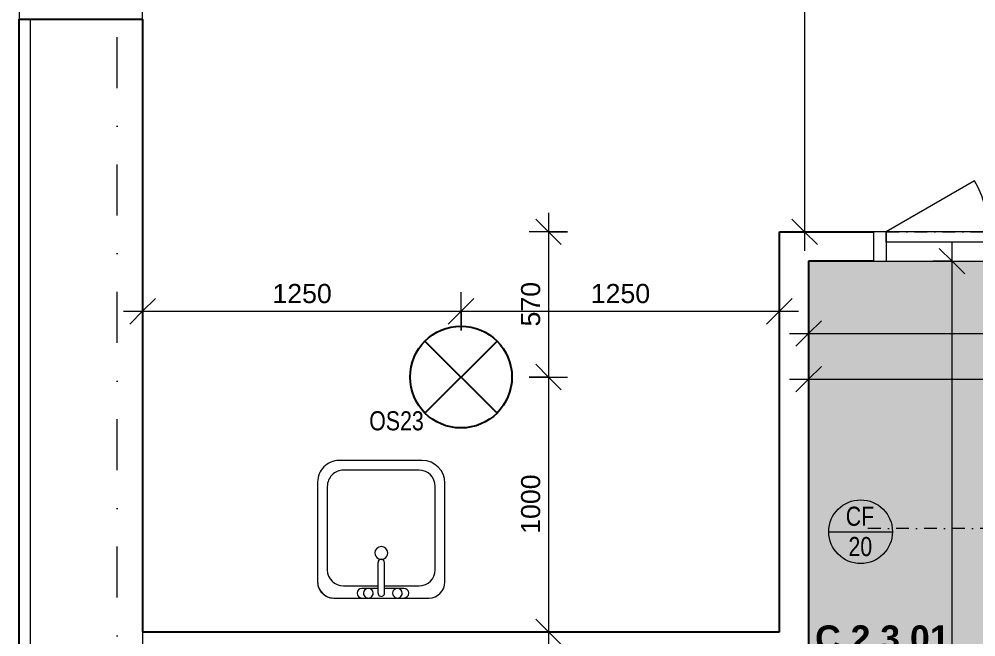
# Model space of a CAD drawing. Header units: millimetres. Extents: x -48130 to -1543, y -7799 to 13735.
# Drawn here: x -45320 to -41563, y 148 to 2573 of the extents above; entities that cross this region are included whole.
import ezdxf

# ---------------------------------------------------------------- set-up
doc = ezdxf.new("R2010")
doc.units = ezdxf.units.MM
for name, pattern in [('ABMV_DashDot_2_2mm-S0_6mm', [110, 50, -30, 0, -30]), ('HA_DashDot_10mm-S3mm', [500, 200, -150, 0, -150]), ('HA_DashDot_2_2mm-S0_6mm', [110, 50, -30, 0, -30])]:
    doc.linetypes.add(name, pattern=pattern)
for name, color, linetype, lineweight in [('-UNDERLAY_P-SANR-FIXT-OTLN', 9, 'Continuous', 9), ('A-____-____-DIMS', 9, 'Continuous', 5), ('A-____-____-DIMS-50', 9, 'Continuous', 5), ('A-AREA-____-IDEN', 9, 'Continuous', 9), ('A-CLNG-____-IDEN', 9, 'Continuous', 9), ('A-CLNG-____-PATT', 9, 'Continuous', 9), ('A-DETL-____-OTLN', 9, 'Continuous', 25), ('A-DOOR-____-MCUT', 9, 'HA_DashDot_2_2mm-S0_6mm', 9), ('A-DOOR-____-OTLN', 9, 'Continuous', 9), ('A-DOOR-FRAM-OTLN', 9, 'Continuous', 9), ('A-WALL-____-MCUT', 9, 'Continuous', 25), ('A-WALL-____-OTLN', 9, 'Continuous', 9), ('E-LITE-EQPM-IDEN', 9, 'Continuous', 9), ('E-LITE-EQPM-OTLN', 9, 'Continuous', 9), ('I-WALL-____-MCUT', 9, 'Continuous', 25), ('S-GRID-____-OTLN', 9, 'Continuous', 5)]:
    doc.layers.add(name, color=color, linetype=linetype, lineweight=lineweight)
doc.styles.add('Arial_1', font='arial.ttf', dxfattribs={"height": 75})
doc.styles.add('Arial_2', font='arial.ttf', dxfattribs={"width": 0.8, "height": 75})
doc.styles.add('Arial_B', font='arialbd.ttf', dxfattribs={"height": 100})
doc.dimstyles.new('Inner_Dimensions', dxfattribs={"dimscale": 304.8, "dimtxt": 76.519455, "dimasz": 0.328084, "dimexe": 0.246063, "dimexo": 0.0625, "dimgap": 0.032808, "dimtad": 1, "dimdec": 0, "dimzin": 0, "dimdsep": 46, "dimtxsty": 'Arial_1', "dimblk1": 'OBLIQUE', "dimblk2": 'OBLIQUE', "dimsah": 1, "dimcen": 0.09, "dimdle": 0.246063, "dimazin": 0, "dimtfac": 1, "dimtdec": 4, "dimtix": 1, "dimtmove": 0, "dimatfit": 3, "dimfxl": 0.246063, "dimfxlon": 1, "dimtvp": 1, "dimtolj": 1, "dimtzin": 0, "dimlwd": 9, "dimlwe": 9, "dimarcsym": 2})

# ---------------------------------------------------------------- blocks, each defined once
blk = doc.blocks.new('Skříňka se dřezem_ pravoúhlá - 500 x 440mm-1427235-DPS_2NP-C')
at = {"layer": '-UNDERLAY_P-SANR-FIXT-OTLN'}
for p, q in [((202.2, 180.1), (-170.8, 180.1)), ((202.2, 180.1), (-170.8, 180.1)), ((91.9, 180.1), (-73.2, 180.1)), ((3, 160.7), (3, 40.4)), ((28.4, 160.7), (28.4, 40.4)), ((-234.3, 116.6), (-234.3, -271)), ((-234.3, 116.6), (-234.3, -271)), ((3, 132.5), (-132.7, 132.5)), ((-73.2, 142), (3, 142)), ((28.4, 142), (91.9, 142)), ((164.1, 132.5), (28.4, 132.5)), ((265.7, -275.5), (265.7, 116.6)), ((265.7, -275.5), (265.7, 116.6)), ((-196.2, 69), (-196.2, -258.3)), ((227.6, -258.3), (227.6, 69)), ((-132.7, -321.8), (164.1, -321.8)), ((-145.4, -359.9), (181.3, -359.9)), ((-145.4, -359.9), (181.3, -359.9))]:
    blk.add_line(p, q, dxfattribs=at)
for centre, radius, start, end in [((-170.8, 116.6), 63.5, 90, 180), ((-170.8, 116.6), 63.5, 90, 180), ((-73.2, 161.1), 19, 90, 270), ((-47.8, 161.1), 19, 360, 180), ((-47.8, 161.1), 19, 180, 0), ((15.7, 160.7), 12.7, 360, 180), ((66.5, 161.1), 19, 360, 180), ((66.5, 161.1), 19, 180, 360), ((91.9, 161.1), 19, 270, 90), ((202.2, 116.6), 63.5, 0, 90), ((202.2, 116.6), 63.5, 360, 90), ((-132.7, 69), 63.5, 90, 180), ((164.1, 69), 63.5, 0, 90), ((15.7, 40.4), 12.7, 180, 0), ((15.7, 3.2), 25.4, 360, 180), ((15.7, 3.2), 25.4, 180, 0), ((-132.7, -258.3), 63.5, 180, 270), ((164.1, -258.3), 63.5, 270, 0), ((-145.4, -271), 88.9, 180, 270), ((-145.4, -271), 88.9, 180, 270), ((181.3, -275.5), 84.4, 270, 0), ((181.3, -275.5), 84.4, 270, 0)]:
    blk.add_arc(centre, radius, start, end, dxfattribs=at)
blk = doc.blocks.new('HA_DR_Double_Swing_Solid - In_BJ_1200x2100_800-1662813-DPS_2NP-C')
at = {"layer": 'A-DOOR-____-MCUT'}
for p, q in [((-600, 57.5), (600, 57.5)), ((-600, -57.5), (600, -57.5))]:
    blk.add_line(p, q, dxfattribs=at)
at = {"layer": 'A-DOOR-____-OTLN', "lineweight": 5}
for p, q in [((600, 857.5), (600, 57.5)), ((-253.6, 257.5), (-600, 57.5))]:
    blk.add_line(p, q, dxfattribs=at)
at = {"layer": 'A-DOOR-____-OTLN'}
for p, q in [((-107.5, 65.5), (-107.5, 115)), ((-107.5, 115), (-5, 115)), ((-5, 100), (-5, 115)), ((-92.5, 100), (-92.5, 65.5)), ((-5, 100), (-92.5, 100)), ((-200, 57.5), (-600, 57.5)), ((-600, 17.5), (-600, 57.5)), ((-200, 17.5), (-200, 57.5)), ((600, 57.5), (-200, 57.5)), ((-200, 57.5), (-200, 17.5)), ((-70, 65.5), (-130, 65.5)), ((-130, 57.5), (-130, 65.5)), ((-70, 57.5), (-70, 65.5)), ((600, 57.5), (600, 17.5)), ((-200, 17.5), (-600, 17.5)), ((600, 17.5), (-200, 17.5))]:
    blk.add_line(p, q, dxfattribs=at)
at = {"layer": 'A-DOOR-____-OTLN', "lineweight": 5}
for centre, radius, start, end in [((600, 57.5), 800, 90, 180), ((-600, 57.5), 400, 360, 30)]:
    blk.add_arc(centre, radius, start, end, dxfattribs=at)
at = {"layer": 'A-DOOR-____-OTLN'}
blk.add_open_spline([(-107.5, 115), (-107.5, 115), (-107.4, 114.9), (-106.9, 114.4), (-106.5, 114), (-106.1, 113.6), (-105.6, 113.1), (-105.2, 112.7), (-104.6, 112.1), (-103.9, 111.4), (-103.3, 110.8), (-102.9, 110.4), (-102.4, 109.9), (-101.9, 109.4), (-101.5, 109), (-101, 108.5), (-100.5, 108), (-100, 107.5), (-99.5, 107), (-99, 106.5), (-98.5, 106), (-98.1, 105.6), (-97.6, 105.1), (-97.1, 104.6), (-96.7, 104.2), (-96.2, 103.7), (-95.8, 103.3), (-95.3, 102.8), (-94.8, 102.3), (-94.4, 101.9), (-93.9, 101.4), (-93.5, 101), (-93.1, 100.6), (-92.6, 100.1), (-92.5, 100), (-92.5, 100)], degree=3, knots=[0, 0, 0, 0, 0.083333, 0.125, 0.166667, 0.208333, 0.229167, 0.25, 0.291667, 0.333333, 0.354167, 0.375, 0.395833, 0.416667, 0.4375, 0.458333, 0.479167, 0.5, 0.520833, 0.541667, 0.5625, 0.583333, 0.604167, 0.625, 0.645833, 0.666667, 0.6875, 0.708333, 0.75, 0.770833, 0.791667, 0.833333, 0.875, 0.916667, 1, 1, 1, 1], dxfattribs=at)
at = {"layer": 'A-DOOR-FRAM-OTLN'}
for p, q in [((-650, 57.5), (-650, -57.5)), ((-600, 57.5), (-650, 57.5)), ((-600, 57.5), (-600, -57.5)), ((600, -57.5), (600, 57.5)), ((600, 57.5), (650, 57.5)), ((650, 57.5), (650, -57.5)), ((-650, -57.5), (-600, -57.5)), ((-600, -57.5), (600, -57.5)), ((650, -57.5), (600, -57.5))]:
    blk.add_line(p, q, dxfattribs=at)
blk = doc.blocks.new('HA_LF_GenericSymbol - OS23_pokoje-1614891-DPS_2NP-C')
at = {"layer": 'E-LITE-EQPM-OTLN', "color": 11, "lineweight": 25}
for p, q in [((141.4, 141.4), (-141.4, -141.4)), ((-141.4, 141.4), (141.4, -141.4))]:
    blk.add_line(p, q, dxfattribs=at)
blk.add_circle((0, 0), 200, dxfattribs=at)
blk = doc.blocks.new('DIMBLOCK75-DPS_2NP-C')
at = {"layer": 'A-____-____-DIMS-50', "lineweight": 9, "transparency": 16777216}
for p, q in [((-44834.9, 1501.2), (-44834.9, 1351.2)), ((-44834.9, 1426.2), (-44834.9, 1501.2)), ((-44834.9, 1426.2), (-44784.9, 1476.2)), ((-43584.9, 1351.2), (-43584.9, 1501.2)), ((-43584.9, 1426.2), (-43534.9, 1476.2)), ((-44909.9, 1426.2), (-43584.9, 1426.2)), ((-44834.9, 1426.2), (-44884.9, 1376.2)), ((-43584.9, 1426.2), (-43634.9, 1376.2)), ((-43584.9, 1426.2), (-43584.9, 1351.2))]:
    blk.add_line(p, q, dxfattribs=at)
at = {"layer": 'A-____-____-DIMS-50', "color": 0, "lineweight": 9, "transparency": 16777216, "insert": (-44325.3, 1533.6), "char_height": 75, "width": 276.883, "attachment_point": 1, "line_spacing_factor": 0.941778, "style": 'Arial_1'}
blk.add_mtext('1250', dxfattribs=at)
blk = doc.blocks.new('_Oblique')
at = {"color": 0, "linetype": 'ByBlock', "lineweight": -2}
blk.add_line((-0.5, -0.5), (0.5, 0.5), dxfattribs=at)
blk = doc.blocks.new('DIMBLOCK76-DPS_2NP-C')
at = {"layer": 'A-____-____-DIMS-50', "lineweight": 9, "transparency": 16777216}
for p, q in [((-43584.9, 1351.2), (-43584.9, 1501.2)), ((-43584.9, 1426.2), (-43534.9, 1476.2)), ((-42334.9, 1501.2), (-42334.9, 1351.2)), ((-42334.9, 1426.2), (-42334.9, 1501.2)), ((-42334.9, 1426.2), (-42284.9, 1476.2)), ((-43584.9, 1426.2), (-43634.9, 1376.2)), ((-43584.9, 1426.2), (-42259.9, 1426.2)), ((-43584.9, 1426.2), (-43584.9, 1351.2)), ((-42334.9, 1426.2), (-42384.9, 1376.2))]:
    blk.add_line(p, q, dxfattribs=at)
at = {"layer": 'A-____-____-DIMS-50', "color": 0, "lineweight": 9, "transparency": 16777216, "insert": (-43075.3, 1533.6), "char_height": 75, "width": 276.883, "attachment_point": 1, "line_spacing_factor": 0.941778, "style": 'Arial_1'}
blk.add_mtext('1250', dxfattribs=at)
blk = doc.blocks.new('DIMBLOCK77-DPS_2NP-C')
at = {"layer": 'A-____-____-DIMS-50', "lineweight": 9, "transparency": 16777216}
for p, q in [((-43241.7, 1813.2), (-43241.7, 1168.2)), ((-43241.7, 1738.2), (-43291.7, 1788.2)), ((-43166.7, 1738.2), (-43316.7, 1738.2)), ((-43241.7, 1738.2), (-43191.7, 1688.2)), ((-43241.7, 1738.2), (-43166.7, 1738.2)), ((-43241.7, 1168.2), (-43291.7, 1218.2)), ((-43316.7, 1168.2), (-43166.7, 1168.2)), ((-43241.7, 1168.2), (-43316.7, 1168.2)), ((-43241.7, 1168.2), (-43191.7, 1118.2))]:
    blk.add_line(p, q, dxfattribs=at)
at = {"layer": 'A-____-____-DIMS-50', "color": 0, "lineweight": 9, "transparency": 16777216, "insert": (-43349.1, 1366.7), "char_height": 75, "width": 207.662, "attachment_point": 1, "rotation": 90, "line_spacing_factor": 0.941778, "style": 'Arial_1'}
blk.add_mtext('570', dxfattribs=at)
blk = doc.blocks.new('DIMBLOCK78-DPS_2NP-C')
at = {"layer": 'A-____-____-DIMS-50', "lineweight": 9, "transparency": 16777216}
for p, q in [((-43241.7, 1168.2), (-43291.7, 1218.2)), ((-43316.7, 1168.2), (-43166.7, 1168.2)), ((-43241.7, 1168.2), (-43316.7, 1168.2)), ((-43241.7, 1168.2), (-43241.7, 93.2)), ((-43241.7, 1168.2), (-43191.7, 1118.2)), ((-43241.7, 168.2), (-43291.7, 218.2)), ((-43166.7, 168.2), (-43316.7, 168.2)), ((-43241.7, 168.2), (-43191.7, 118.2)), ((-43241.7, 168.2), (-43166.7, 168.2))]:
    blk.add_line(p, q, dxfattribs=at)
at = {"layer": 'A-____-____-DIMS-50', "color": 0, "lineweight": 9, "transparency": 16777216, "insert": (-43349.1, 552.8), "char_height": 75, "width": 276.883, "attachment_point": 1, "rotation": 90, "line_spacing_factor": 0.941778, "style": 'Arial_1'}
blk.add_mtext('1000', dxfattribs=at)
blk = doc.blocks.new('DIMBLOCK80-DPS_2NP-C')
at = {"layer": 'A-____-____-DIMS-50', "lineweight": 9, "transparency": 16777216}
for p, q in [((-42235.7, 3943.2), (-42285.7, 3993.2)), ((-42310.7, 3943.2), (-42160.7, 3943.2)), ((-42235.7, 3943.2), (-42310.7, 3943.2)), ((-42235.7, 3943.2), (-42235.7, 1663.2)), ((-42235.7, 3943.2), (-42185.7, 3893.2)), ((-42235.7, 1738.2), (-42285.7, 1788.2)), ((-42160.7, 1738.2), (-42310.7, 1738.2)), ((-42235.7, 1738.2), (-42185.7, 1688.2)), ((-42235.7, 1738.2), (-42160.7, 1738.2))]:
    blk.add_line(p, q, dxfattribs=at)
at = {"layer": 'A-____-____-DIMS-50', "color": 0, "lineweight": 9, "transparency": 16777216, "insert": (-42343, 2725.3), "char_height": 75, "width": 276.883, "attachment_point": 1, "rotation": 90, "line_spacing_factor": 0.941778, "style": 'Arial_1'}
blk.add_mtext('2205', dxfattribs=at)
blk = doc.blocks.new('DIMBLOCK97-DPS_2NP-C')
at = {"layer": 'A-____-____-DIMS-50', "lineweight": 9, "transparency": 16777216}
for p, q in [((-42219.9, 1235.1), (-42219.9, 1085.1)), ((-42219.9, 1160.1), (-42219.9, 1235.1)), ((-42219.9, 1160.1), (-42169.9, 1210.1)), ((-39834.9, 1085.1), (-39834.9, 1235.1)), ((-39834.9, 1160.1), (-39784.9, 1210.1)), ((-42294.9, 1160.1), (-39834.9, 1160.1)), ((-42219.9, 1160.1), (-42269.9, 1110.1)), ((-39834.9, 1160.1), (-39884.9, 1110.1)), ((-39834.9, 1160.1), (-39834.9, 1085.1))]:
    blk.add_line(p, q, dxfattribs=at)
at = {"layer": 'A-____-____-DIMS-50', "color": 0, "lineweight": 9, "transparency": 16777216, "insert": (-41142.8, 1267.5), "char_height": 75, "width": 276.883, "attachment_point": 1, "line_spacing_factor": 0.941778, "style": 'Arial_1'}
blk.add_mtext('2385', dxfattribs=at)
blk = doc.blocks.new('HA_Tag_Ceiling - Group _ Type Mark-1700485-DPS_2NP-C')
at = {"layer": 'A-CLNG-____-IDEN'}
blk.add_line((-2.5, 0), (2.5, 0), dxfattribs=at)
blk.add_circle((0, 0), 2.5, dxfattribs=at)
blk = doc.blocks.new('DIMBLOCK136-DPS_2NP-C')
at = {"layer": 'A-____-____-DIMS-50', "lineweight": 9, "transparency": 16777216}
for p, q in [((-42219.9, 1414.1), (-42219.9, 1264.1)), ((-42219.9, 1339.1), (-42219.9, 1414.1)), ((-38834.9, 1414.1), (-38834.9, 1264.1)), ((-38834.9, 1339.1), (-38834.9, 1414.1)), ((-42219.9, 1339.1), (-42169.9, 1389.1)), ((-38834.9, 1339.1), (-38784.9, 1389.1)), ((-42294.9, 1339.1), (-38759.9, 1339.1)), ((-42219.9, 1339.1), (-42269.9, 1289.1)), ((-38834.9, 1339.1), (-38884.9, 1289.1))]:
    blk.add_line(p, q, dxfattribs=at)
at = {"layer": 'A-____-____-DIMS-50', "color": 0, "lineweight": 9, "transparency": 16777216, "insert": (-40642.8, 1446.4), "char_height": 75, "width": 276.883, "attachment_point": 1, "line_spacing_factor": 0.941778, "style": 'Arial_1'}
blk.add_mtext('3385', dxfattribs=at)
blk = doc.blocks.new('DIMBLOCK138-DPS_2NP-C')
at = {"layer": 'A-____-____-DIMS-50', "lineweight": 9, "transparency": 16777216}
for p, q in [((-41656.8, -2626.8), (-41656.8, 1698.2)), ((-41656.8, 1623.2), (-41706.8, 1673.2)), ((-41731.8, 1623.2), (-41581.8, 1623.2)), ((-41656.8, 1623.2), (-41731.8, 1623.2)), ((-41656.8, 1623.2), (-41606.8, 1573.2)), ((-41656.8, -2551.8), (-41706.8, -2501.8)), ((-41581.8, -2551.8), (-41731.8, -2551.8)), ((-41656.8, -2551.8), (-41606.8, -2601.8)), ((-41656.8, -2551.8), (-41581.8, -2551.8))]:
    blk.add_line(p, q, dxfattribs=at)
at = {"layer": 'A-____-____-DIMS-50', "color": 0, "lineweight": 9, "transparency": 16777216, "insert": (-41764.2, -579.7), "char_height": 75, "width": 276.883, "attachment_point": 1, "rotation": 90, "line_spacing_factor": 0.941778, "style": 'Arial_1'}
blk.add_mtext('4175', dxfattribs=at)

msp = doc.modelspace()

# ---------------------------------------------------------------- hatches: boundary and pattern name
at = {"layer": 'A-CLNG-____-PATT', "lineweight": 5}
h = msp.add_hatch(color=256, dxfattribs=at)
h.paths.add_polyline_path([(-40474.9, -2551.8), (-40474.9, -476.8), (-38834.9, -476.8), (-38834.9, 1623.2), (-42219.9, 1623.2), (-42219.9, -2551.8), (-40574.9, -2551.8)])
h.paths.add_polyline_path([(-41344.9, 538.2), (-41354, 539.4), (-41362.4, 542.9), (-41369.7, 548.5), (-41375.2, 555.7), (-41378.7, 564.1), (-41379.9, 573.2), (-41378.7, 582.3), (-41375.2, 590.7), (-41368.6, 598.7), (-41362.4, 603.5), (-41354, 607), (-41344.9, 608.2), (-41335.8, 607), (-41327.4, 603.5), (-41320.2, 598), (-41314.6, 590.7), (-41311.1, 582.3), (-41309.9, 573.2), (-41311.1, 564.1), (-41314.6, 555.7), (-41320.2, 548.5), (-41327.4, 542.9), (-41335.8, 539.4)])

# ---------------------------------------------------------------- linework, layer by layer
at = {"layer": 'A-DETL-____-OTLN', "linetype": 'ABMV_DashDot_2_2mm-S0_6mm', "lineweight": 5}
msp.add_line((-39624.9, 573.2), (-42004.9, 573.2), dxfattribs=at)
at = {"layer": 'A-WALL-____-MCUT'}
for p, q in [((-45319.9, 2573.2), (-44834.9, 2573.2)), ((-45319.9, -1331.8), (-45319.9, 2573.2)), ((-44834.9, 2573.2), (-44834.9, 168.2))]:
    msp.add_line(p, q, dxfattribs=at)
at = {"layer": 'A-WALL-____-MCUT', "lineweight": 9}
msp.add_line((-44834.9, 168.2), (-44834.9, 53.2), dxfattribs=at)
at = {"layer": 'A-WALL-____-OTLN'}
for p, q in [((-45319.9, 3573.2), (-45319.9, 2573.2)), ((-44834.9, 2573.2), (-44834.9, 3573.2)), ((-45274.9, -1331.8), (-45274.9, 2573.2))]:
    msp.add_line(p, q, dxfattribs=at)
at = {"layer": 'I-WALL-____-MCUT'}
for p, q in [((-42334.9, 168.2), (-42334.9, 1738.2)), ((-42334.9, 1738.2), (-41964.9, 1738.2)), ((-42219.9, 1623.2), (-42219.9, -956.8)), ((-41964.9, 1623.2), (-42219.9, 1623.2)), ((-44834.9, 168.2), (-42334.9, 168.2))]:
    msp.add_line(p, q, dxfattribs=at)
at = {"layer": 'S-GRID-____-OTLN', "linetype": 'HA_DashDot_10mm-S3mm', "lineweight": 9}
msp.add_line((-44934.9, -6198.9), (-44934.9, 12134.7), dxfattribs=at)

# ---------------------------------------------------------------- block references
at = {"layer": '-UNDERLAY_P-SANR-FIXT-OTLN', "rotation": 180}
msp.add_blockref('Skříňka se dřezem_ pravoúhlá - 500 x 440mm-1427235-DPS_2NP-C', (-43882.3, 480.7), dxfattribs=at)
at = {"layer": 'A-CLNG-____-IDEN', "xscale": 49.99999999999998, "yscale": 49.99999999999998, "zscale": 49.99999999999998}
msp.add_blockref('HA_Tag_Ceiling - Group _ Type Mark-1700485-DPS_2NP-C', (-42015.8, 561.1), dxfattribs=at)
at = {"layer": 'A-DOOR-____-OTLN'}
msp.add_blockref('HA_DR_Double_Swing_Solid - In_BJ_1200x2100_800-1662813-DPS_2NP-C', (-41314.9, 1680.7), dxfattribs=at)
at = {"layer": 'E-LITE-EQPM-OTLN', "color": 11, "lineweight": 25}
msp.add_blockref('HA_LF_GenericSymbol - OS23_pokoje-1614891-DPS_2NP-C', (-43584.9, 1168.2), dxfattribs=at)

# ---------------------------------------------------------------- texts
at = {"layer": 'A-AREA-____-IDEN', "lineweight": 5, "insert": (-42194.7, 193.2), "char_height": 100, "width": 653.375, "attachment_point": 1, "style": 'Arial_B'}
msp.add_mtext('C.2.3.01', dxfattribs=at)
at = {"layer": 'A-CLNG-____-IDEN', "lineweight": 5, "char_height": 75, "attachment_point": 1, "style": 'Arial_2'}
for s, insert, width in [('CF', (-42074.2, 659.3), 137.89), ('20', (-42063.6, 540.2), 115.443)]:
    msp.add_mtext(s, dxfattribs=dict(at, insert=insert, width=width))
at = {"layer": 'E-LITE-EQPM-IDEN', "lineweight": 5, "insert": (-43945.3, 1033.9), "char_height": 75, "width": 262.953, "attachment_point": 1, "style": 'Arial_2'}
msp.add_mtext('OS23', dxfattribs=at)

# ---------------------------------------------------------------- dimensions: what is measured, and where the dimension line sits
at = {"layer": 'A-____-____-DIMS', "lineweight": 9}
for base, p1, p2, override, picture, middle in [((-42235.7, 1738.2), (-42310.7, 3943.2), (-42160.7, 1738.2), {"dimpost": '<>', "dimfxl": 2210.096152}, 'DIMBLOCK80-DPS_2NP-C', (-42283.9, 2840.7)), ((-43241.7, 1168.2), (-43166.7, 1738.2), (-43316.7, 1168.2), {"dimpost": '<>', "dimfxl": 589.406481}, 'DIMBLOCK77-DPS_2NP-C', (-43290, 1453.2)), ((-41656.8, 1623.2), (-41581.8, -2551.8), (-41731.8, 1623.2), {"dimpost": '<>', "dimfxl": 4177.693742}, 'DIMBLOCK138-DPS_2NP-C', (-41705.1, -464.3)), ((-43241.7, 168.2), (-43316.7, 1168.2), (-43166.7, 168.2), {"dimpost": '<>', "dimfxl": 1011.187421}, 'DIMBLOCK78-DPS_2NP-C', (-43290, 668.2))]:
    dim = msp.add_linear_dim(base=base, p1=p1, p2=p2, angle=90, dimstyle='Inner_Dimensions', override=override, dxfattribs=at)
    dim.commit()
    dim.dimension.update_dxf_attribs({"geometry": picture, "text_midpoint": middle})
for base, p1, p2, override, picture, middle in [((-43584.9, 1426.2), (-44834.9, 1501.2), (-43584.9, 1351.2), {"dimpost": '<>', "dimfxl": 1258.967831}, 'DIMBLOCK75-DPS_2NP-C', (-44209.9, 1474.5)), ((-42334.9, 1426.2), (-43584.9, 1351.2), (-42334.9, 1501.2), {"dimpost": '<>', "dimfxl": 1258.967831}, 'DIMBLOCK76-DPS_2NP-C', (-42959.9, 1474.5)), ((-38834.9, 1339.1), (-42219.9, 1414.1), (-38834.9, 1414.1), {"dimpost": '<>', "dimfxl": 3385}, 'DIMBLOCK136-DPS_2NP-C', (-40527.4, 1387.4)), ((-39834.9, 1160.1), (-42219.9, 1235.1), (-39834.9, 1085.1), {"dimpost": '<>', "dimfxl": 2389.712326}, 'DIMBLOCK97-DPS_2NP-C', (-41027.4, 1208.5))]:
    dim = msp.add_linear_dim(base=base, p1=p1, p2=p2, dimstyle='Inner_Dimensions', override=override, dxfattribs=at)
    dim.commit()
    dim.dimension.update_dxf_attribs({"geometry": picture, "text_midpoint": middle})

doc.saveas('drawing.dxf')
